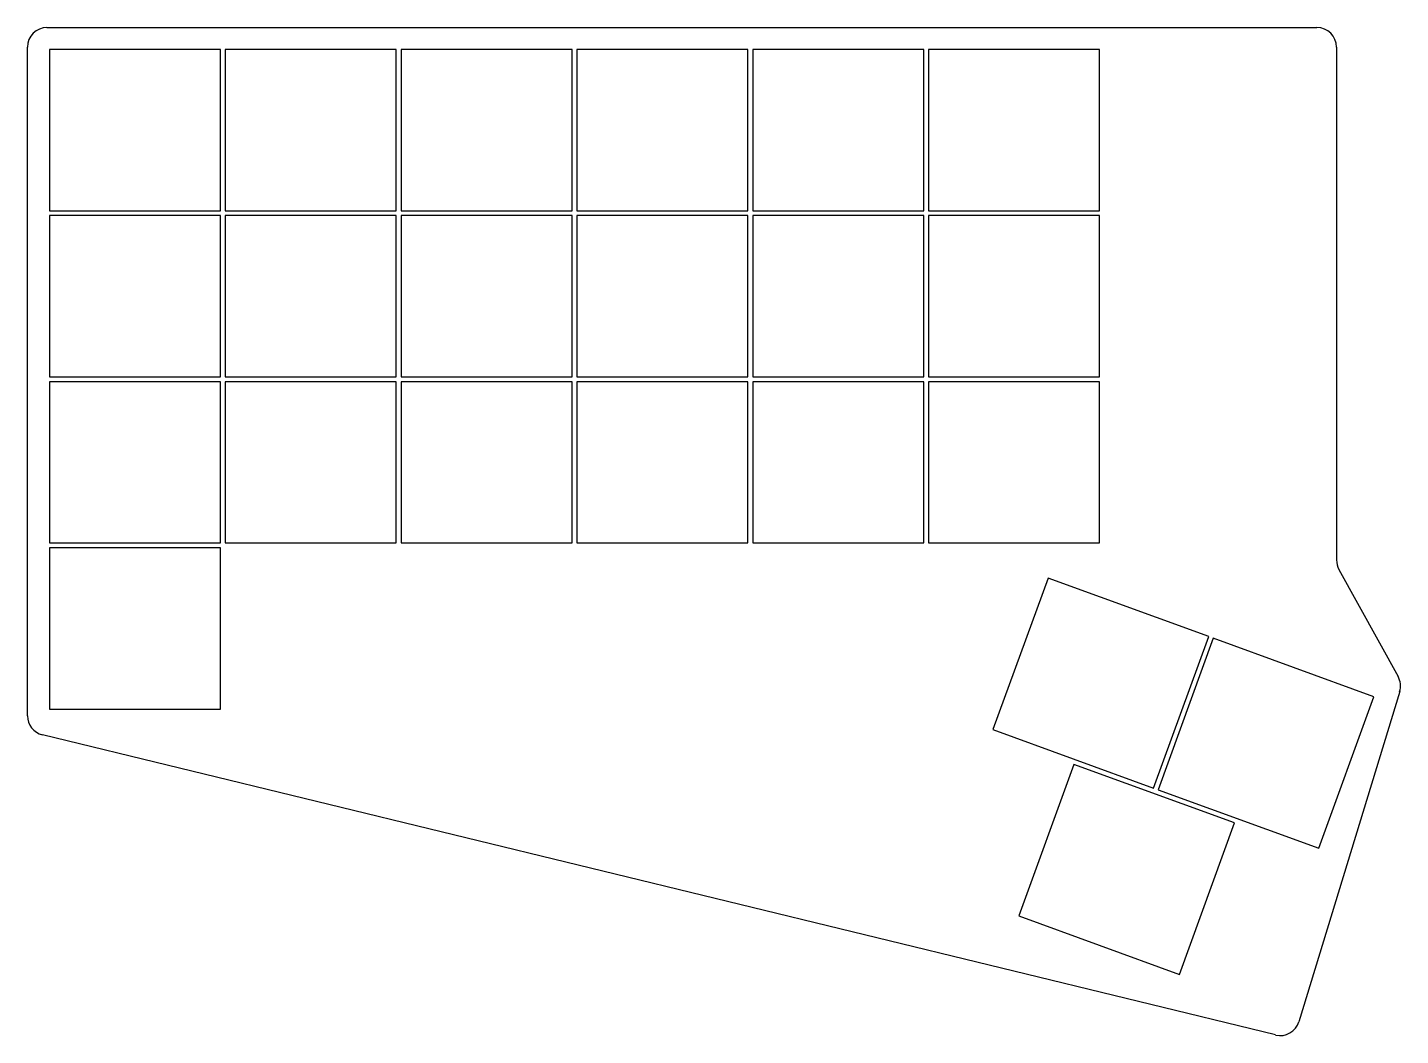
# Model space of a CAD drawing. Header units: millimetres. Extents: x 89 to 230, y -142 to -38.
import ezdxf

# ---------------------------------------------------------------- set-up
doc = ezdxf.new("R2010")
doc.units = ezdxf.units.MM

msp = doc.modelspace()

# ---------------------------------------------------------------- linework, layer by layer
for p, q in [((91, -38.5), (221, -38.5)), ((89, -108.93), (89, -40.5)), ((108.75, -40.75), (91.25, -40.75)), ((91.25, -40.75), (91.25, -57.25)), ((108.75, -57.25), (108.75, -40.75)), ((126.75, -40.75), (109.25, -40.75)), ((109.25, -40.75), (109.25, -57.25)), ((126.75, -57.25), (126.75, -40.75)), ((144.75, -40.75), (127.25, -40.75)), ((127.25, -40.75), (127.25, -57.25)), ((144.75, -57.25), (144.75, -40.75)), ((162.75, -40.75), (145.25, -40.75)), ((145.25, -40.75), (145.25, -57.25)), ((162.75, -57.25), (162.75, -40.75)), ((180.75, -40.75), (163.25, -40.75)), ((163.25, -40.75), (163.25, -57.25)), ((180.75, -57.25), (180.75, -40.75)), ((198.75, -40.75), (181.25, -40.75)), ((181.25, -40.75), (181.25, -57.25)), ((198.75, -57.25), (198.75, -40.75)), ((223, -40.5), (223, -92.98)), ((91.25, -57.25), (108.75, -57.25)), ((109.25, -57.25), (126.75, -57.25)), ((127.25, -57.25), (144.75, -57.25)), ((145.25, -57.25), (162.75, -57.25)), ((163.25, -57.25), (180.75, -57.25)), ((181.25, -57.25), (198.75, -57.25)), ((108.75, -57.75), (91.25, -57.75)), ((91.25, -57.75), (91.25, -74.25)), ((108.75, -74.25), (108.75, -57.75)), ((126.75, -57.75), (109.25, -57.75)), ((109.25, -57.75), (109.25, -74.25)), ((126.75, -74.25), (126.75, -57.75)), ((144.75, -57.75), (127.25, -57.75)), ((127.25, -57.75), (127.25, -74.25)), ((144.75, -74.25), (144.75, -57.75)), ((162.75, -57.75), (145.25, -57.75)), ((145.25, -57.75), (145.25, -74.25)), ((162.75, -74.25), (162.75, -57.75)), ((180.75, -57.75), (163.25, -57.75)), ((163.25, -57.75), (163.25, -74.25)), ((180.75, -74.25), (180.75, -57.75)), ((198.75, -57.75), (181.25, -57.75)), ((181.25, -57.75), (181.25, -74.25)), ((198.75, -74.25), (198.75, -57.75)), ((91.25, -74.25), (108.75, -74.25)), ((109.25, -74.25), (126.75, -74.25)), ((127.25, -74.25), (144.75, -74.25)), ((145.25, -74.25), (162.75, -74.25)), ((163.25, -74.25), (180.75, -74.25)), ((181.25, -74.25), (198.75, -74.25)), ((108.75, -74.75), (91.25, -74.75)), ((91.25, -74.75), (91.25, -91.25)), ((108.75, -91.25), (108.75, -74.75)), ((126.75, -74.75), (109.25, -74.75)), ((109.25, -74.75), (109.25, -91.25)), ((126.75, -91.25), (126.75, -74.75)), ((144.75, -74.75), (127.25, -74.75)), ((127.25, -74.75), (127.25, -91.25)), ((144.75, -91.25), (144.75, -74.75)), ((162.75, -74.75), (145.25, -74.75)), ((145.25, -74.75), (145.25, -91.25)), ((162.75, -91.25), (162.75, -74.75)), ((180.75, -74.75), (163.25, -74.75)), ((163.25, -74.75), (163.25, -91.25)), ((180.75, -91.25), (180.75, -74.75)), ((198.75, -74.75), (181.25, -74.75)), ((181.25, -74.75), (181.25, -91.25)), ((198.75, -91.25), (198.75, -74.75)), ((91.25, -91.25), (108.75, -91.25)), ((109.25, -91.25), (126.75, -91.25)), ((127.25, -91.25), (144.75, -91.25)), ((145.25, -91.25), (162.75, -91.25)), ((163.25, -91.25), (180.75, -91.25)), ((181.25, -91.25), (198.75, -91.25)), ((108.75, -91.75), (91.25, -91.75)), ((91.25, -91.75), (91.25, -108.25)), ((108.75, -108.25), (108.75, -91.75)), ((223.25, -93.95), (229.3, -104.9)), ((193.47, -94.85), (187.83, -110.35)), ((209.92, -100.83), (193.47, -94.85)), ((204.27, -116.34), (209.92, -100.83)), ((210.39, -101), (204.74, -116.51)), ((226.83, -106.99), (210.39, -101)), ((229.47, -106.45), (219.15, -140.23)), ((221.19, -122.49), (226.83, -106.99)), ((91.25, -108.25), (108.75, -108.25)), ((216.76, -141.59), (90.53, -110.87)), ((187.83, -110.35), (204.27, -116.34)), ((196.11, -113.9), (190.47, -129.4)), ((212.56, -119.89), (196.11, -113.9)), ((204.74, -116.51), (221.19, -122.49)), ((206.92, -135.39), (212.56, -119.89)), ((190.47, -129.4), (206.92, -135.39))]:
    msp.add_line(p, q)
for centre, start, end in [((91, -40.5), 90, 180), ((221, -40.5), 0, 90), ((225, -92.98), 180, 208.9363), ((227.55, -105.87), 343.0128, 28.9363), ((91, -108.93), 180, 256.3234), ((217.24, -139.65), 256.3234, 343.0128)]:
    msp.add_arc(centre, 2, start, end)

doc.saveas('drawing.dxf')
